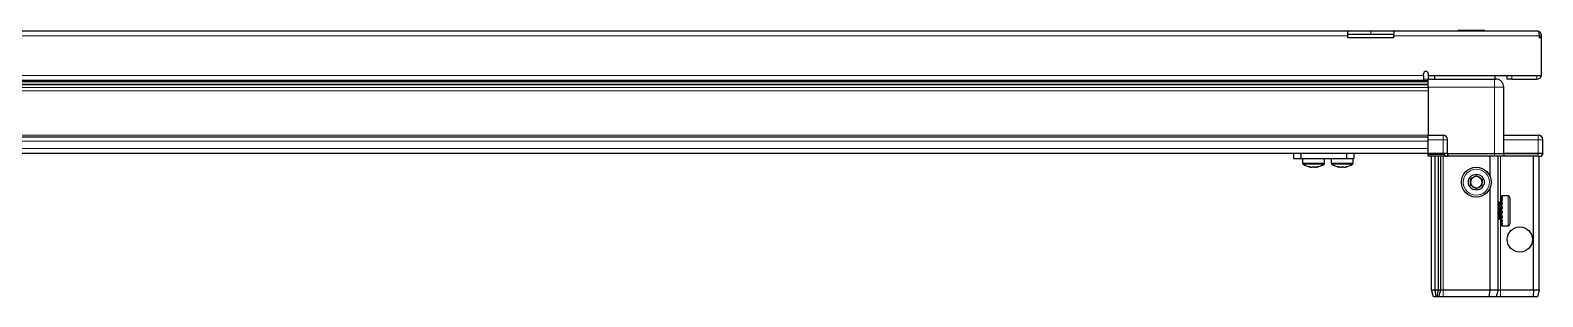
# Model space of a CAD drawing. Header units: millimetres. Extents: x 1219 to 5647, y -682 to 1991.
# Drawn here: x 2115 to 2775, y 216 to 332 of the extents above; entities that cross this region are included whole.
import ezdxf

# ---------------------------------------------------------------- set-up
doc = ezdxf.new("R2010")
doc.units = ezdxf.units.MM

msp = doc.modelspace()

# ---------------------------------------------------------------- linework, layer by layer
at = {"color": 7, "linetype": 'Continuous', "lineweight": 25}
for p, q in [((1459.66, 331.71), (2689.66, 331.71)), ((2689.66, 329.61), (2689.66, 331.71)), ((2689.66, 331.71), (2699.66, 331.71)), ((2699.66, 330.21), (2689.66, 330.21)), ((2699.66, 331.71), (2709.66, 331.71)), ((2709.66, 330.21), (2699.66, 330.21)), ((2709.66, 331.71), (2709.66, 329.61)), ((2709.66, 331.71), (2772.56, 331.71)), ((2737.72, 332.01), (2737.72, 331.71)), ((2737.72, 332.01), (2748.2, 332.01)), ((2748.2, 332.01), (2749.29, 332.01)), ((2749.29, 331.71), (2749.29, 332.01)), ((2689.66, 328.71), (2689.66, 329.61)), ((2709.66, 328.71), (2689.66, 328.71)), ((2709.66, 328.71), (2709.66, 329.61)), ((2773.16, 329.61), (2773.16, 328.71)), ((2773.16, 329.61), (2774.16, 329.61)), ((2774.16, 328.71), (2773.16, 328.71)), ((2774.16, 328.71), (2774.16, 329.61)), ((2774.16, 312.21), (2774.16, 328.71)), ((2722.66, 312.31), (2722.66, 313.06)), ((2722.66, 312.31), (2722.66, 310.21)), ((2724.66, 313.06), (2724.66, 312.21)), ((2724.66, 312.21), (2774.16, 312.21)), ((2724.66, 312.21), (2724.66, 310.71)), ((2724.66, 310.71), (2753.66, 310.71)), ((2727.41, 312.21), (2727.41, 310.71)), ((2753.91, 310.71), (2753.91, 312.21)), ((2759.16, 310.71), (2759.16, 312.21)), ((2761.16, 310.71), (2759.16, 310.71)), ((2761.16, 310.71), (2772.06, 310.71)), ((2724.66, 308.27), (1424.66, 308.27)), ((2724.66, 308.23), (1424.66, 308.23)), ((1450.78, 310.06), (2698.53, 310.06)), ((2087.16, 310.21), (2722.66, 310.21)), ((2693.16, 310.21), (2693.16, 310.06)), ((2693.27, 310.21), (2693.27, 310.06)), ((2693.45, 310.21), (2693.45, 310.06)), ((2693.96, 310.21), (2693.96, 310.06)), ((2694.35, 310.21), (2694.35, 310.06)), ((2695.2, 310.21), (2695.2, 310.06)), ((2695.77, 310.21), (2695.77, 310.06)), ((2696.89, 310.21), (2696.89, 310.06)), ((2697.57, 310.21), (2697.57, 310.06)), ((2698.44, 310.06), (2698.84, 310.06)), ((2698.84, 310.21), (2698.84, 310.06)), ((2698.84, 310.06), (2699.57, 310.06)), ((2698.84, 310.06), (2698.84, 310.06)), ((2699.1, 310.21), (2699.1, 310.06)), ((2699.57, 310.21), (2699.57, 310.06)), ((2699.57, 310.06), (2700.87, 310.06)), ((2700.78, 310.06), (2724.66, 310.06)), ((2700.87, 310.21), (2700.87, 310.06)), ((2700.96, 310.21), (2700.96, 310.06)), ((2701.59, 310.21), (2701.59, 310.06)), ((2702.78, 310.21), (2702.78, 310.06)), ((2703.41, 310.21), (2703.41, 310.06)), ((2704.39, 310.21), (2704.39, 310.06)), ((2704.87, 310.21), (2704.87, 310.06)), ((2705.54, 310.21), (2705.54, 310.06)), ((2705.81, 310.21), (2705.81, 310.06)), ((2706.11, 310.21), (2706.11, 310.06)), ((2706.16, 310.06), (2706.16, 310.21)), ((2706.16, 310.21), (2706.16, 310.06)), ((2724.66, 307.21), (2724.66, 286.21)), ((2757.66, 278.21), (2757.66, 307.21)), ((2084.66, 285.56), (2724.66, 285.56)), ((2724.66, 286.21), (2731.16, 286.21)), ((2724.66, 284.21), (2724.66, 286.21)), ((2724.66, 278.21), (2724.66, 284.21)), ((2733.16, 278.21), (2733.16, 284.21)), ((2757.66, 286.21), (2772.66, 286.21)), ((2774.66, 278.21), (2774.66, 284.21)), ((2084.66, 278.36), (2724.66, 278.36)), ((2666.01, 275.86), (2666.01, 278.36)), ((2669.01, 278.36), (2669.01, 275.86)), ((2689.21, 275.86), (2689.21, 278.36)), ((2692.21, 278.36), (2692.21, 275.86)), ((2724.66, 278.21), (2731.16, 278.21)), ((2724.66, 278.21), (2724.66, 277.87)), ((2724.66, 278.21), (2724.66, 278.21)), ((2731.16, 278.21), (2724.66, 278.21)), ((2724.66, 277.01), (2724.66, 277.87)), ((2724.66, 277.87), (2724.66, 277.87)), ((2724.66, 277.87), (2731.16, 277.87)), ((2733.16, 278.21), (2731.16, 278.21)), ((2733.16, 278.21), (2733.16, 277.01)), ((2733.16, 278.21), (2733.36, 278.21)), ((2733.36, 278.21), (2753.66, 278.21)), ((2753.66, 278.21), (2757.66, 278.21)), ((2757.66, 278.21), (2757.66, 277.01)), ((2757.66, 278.21), (2757.86, 278.21)), ((2757.86, 278.21), (2772.66, 278.21)), ((2772.66, 278.21), (2757.86, 278.21)), ((2774.66, 278.21), (2772.66, 278.21)), ((2774.16, 277.01), (2774.66, 277.87)), ((2774.66, 278.21), (2774.66, 277.87)), ((2669.01, 275.86), (2666.01, 275.86)), ((2689.21, 275.86), (2669.01, 275.86)), ((2669.86, 275.86), (2669.86, 273.95)), ((2679.36, 273.95), (2679.36, 275.86)), ((2679.41, 273.95), (2679.41, 275.86)), ((2682.36, 275.86), (2682.36, 273.95)), ((2692.21, 275.86), (2689.21, 275.86)), ((2691.86, 273.95), (2691.86, 275.86)), ((2732.48, 277.01), (2724.66, 277.01)), ((2726.16, 218.71), (2726.16, 277.01)), ((2727.66, 218.71), (2727.66, 277.01)), ((2729.16, 218.71), (2729.16, 277.01)), ((2730.16, 218.71), (2730.16, 277.01)), ((2732.48, 277.01), (2733.16, 277.01)), ((2733.36, 277.01), (2733.16, 277.01)), ((2753.66, 277.01), (2733.36, 277.01)), ((2751.66, 268.21), (2751.66, 277.01)), ((2757.66, 277.01), (2753.66, 277.01)), ((2755.16, 218.71), (2755.16, 277.01)), ((2757.86, 277.01), (2757.66, 277.01)), ((2772.66, 277.01), (2757.86, 277.01)), ((2770.66, 218.71), (2770.66, 277.01)), ((2772.66, 277.01), (2774.16, 277.01)), ((2773.16, 218.71), (2773.16, 277.01)), ((2751.66, 218.71), (2751.66, 263.21)), ((2756.66, 257.61), (2756.56, 257.61)), ((2756.56, 257.61), (2756.56, 248.81)), ((2759.56, 259.71), (2756.66, 259.71)), ((2756.66, 259.71), (2756.66, 259.7)), ((2757.16, 259.7), (2756.66, 259.7)), ((2756.66, 259.7), (2756.66, 259.62)), ((2756.66, 259.62), (2756.66, 259.27)), ((2757.16, 259.62), (2756.66, 259.62)), ((2757.16, 259.27), (2756.66, 259.27)), ((2756.66, 259.27), (2756.66, 258.97)), ((2756.66, 258.97), (2756.66, 258.26)), ((2757.16, 258.97), (2756.66, 258.97)), ((2757.16, 258.26), (2756.66, 258.26)), ((2756.66, 258.26), (2756.66, 257.76)), ((2756.66, 257.76), (2756.66, 256.74)), ((2757.16, 257.76), (2756.66, 257.76)), ((2757.16, 259.62), (2757.16, 259.7)), ((2757.16, 258.97), (2757.16, 259.27)), ((2757.16, 257.76), (2757.16, 258.26)), ((2760.36, 258.91), (2760.36, 257.42)), ((2755.19, 257.21), (2755.16, 257.21)), ((2755.67, 256.52), (2755.19, 257.21)), ((2755.19, 257.21), (2755.19, 256.17)), ((2755.19, 256.17), (2755.19, 249.21)), ((2756.16, 257.21), (2755.67, 256.52)), ((2755.67, 256.52), (2755.67, 255.66)), ((2755.67, 255.66), (2755.67, 249.9)), ((2756.16, 257.21), (2756.16, 256.17)), ((2756.16, 256.17), (2756.16, 249.21)), ((2757.16, 256.74), (2756.66, 256.74)), ((2756.66, 256.74), (2756.66, 256.1)), ((2756.66, 256.1), (2756.66, 254.88)), ((2757.16, 256.1), (2756.66, 256.1)), ((2757.16, 254.88), (2756.66, 254.88)), ((2756.66, 254.88), (2756.66, 254.34)), ((2757.16, 254.34), (2756.66, 254.34)), ((2756.66, 254.16), (2756.66, 252.86)), ((2757.16, 254.16), (2756.66, 254.16)), ((2757.16, 252.86), (2756.66, 252.86)), ((2757.16, 252.48), (2756.66, 252.48)), ((2756.66, 252.48), (2756.66, 252.13)), ((2757.16, 252.13), (2756.66, 252.13)), ((2756.66, 252.13), (2756.66, 250.87)), ((2757.16, 250.87), (2756.66, 250.87)), ((2756.66, 250.87), (2756.66, 250.2)), ((2757.16, 256.1), (2757.16, 256.74)), ((2757.16, 254.16), (2757.16, 254.88)), ((2757.16, 252.13), (2757.16, 252.86)), ((2757.16, 250.2), (2757.16, 250.87)), ((2760.36, 257.42), (2760.36, 247.51)), ((2755.16, 249.21), (2755.19, 249.21)), ((2755.19, 249.21), (2755.67, 249.9)), ((2755.67, 249.9), (2756.16, 249.21)), ((2756.56, 248.81), (2756.66, 248.81)), ((2756.66, 250.2), (2756.66, 249.11)), ((2757.16, 250.2), (2756.66, 250.2)), ((2757.16, 249.11), (2756.66, 249.11)), ((2756.66, 249.11), (2756.66, 248.57)), ((2756.66, 248.57), (2756.66, 247.75)), ((2757.16, 248.57), (2756.66, 248.57)), ((2757.16, 247.75), (2756.66, 247.75)), ((2756.66, 247.75), (2756.66, 247.39)), ((2756.66, 247.39), (2756.66, 246.93)), ((2757.16, 247.39), (2756.66, 247.39)), ((2757.16, 246.93), (2756.66, 246.93)), ((2756.66, 246.93), (2756.66, 246.78)), ((2756.66, 246.78), (2756.66, 246.71)), ((2757.16, 246.78), (2756.66, 246.78)), ((2756.66, 246.71), (2759.56, 246.71)), ((2757.16, 248.57), (2757.16, 249.11)), ((2757.16, 247.39), (2757.16, 247.75)), ((2757.16, 246.78), (2757.16, 246.93)), ((2726.16, 218.71), (2727.66, 218.71)), ((2726.96, 215.71), (2726.16, 218.71)), ((2727.66, 218.71), (2729.16, 218.71)), ((2728.11, 215.71), (2727.66, 218.71)), ((2728.61, 215.71), (2729.16, 218.71)), ((2729.16, 218.71), (2730.16, 218.71)), ((2729.35, 215.71), (2730.16, 218.71)), ((2730.16, 218.71), (2731.16, 218.71)), ((2731.16, 218.71), (2751.66, 218.71)), ((2751.32, 215.71), (2751.66, 218.71)), ((2751.66, 218.71), (2755.16, 218.71)), ((2755.16, 218.71), (2754.35, 215.71)), ((2755.16, 218.71), (2756.16, 218.71)), ((2756.16, 218.71), (2770.66, 218.71)), ((2770.66, 218.71), (2770.5, 215.71)), ((2770.66, 218.71), (2773.16, 218.71)), ((2773.16, 218.71), (2772.35, 215.71)), ((2728.11, 215.71), (2726.96, 215.71)), ((2728.61, 215.71), (2728.11, 215.71)), ((2729.35, 215.71), (2728.61, 215.71)), ((2731.16, 215.71), (2729.35, 215.71)), ((2751.32, 215.71), (2731.16, 215.71)), ((2754.35, 215.71), (2751.32, 215.71)), ((2756.16, 215.71), (2754.35, 215.71)), ((2770.5, 215.71), (2756.16, 215.71)), ((2772.35, 215.71), (2770.5, 215.71))]:
    msp.add_line(p, q, dxfattribs=at)
at = {"color": 8, "linetype": 'Continuous', "lineweight": 18}
for p, q in [((2699.66, 331.71), (2699.66, 330.21)), ((2689.66, 329.61), (1459.66, 329.61)), ((2773.16, 329.61), (2709.66, 329.61)), ((2087.16, 312.31), (2722.66, 312.31)), ((2722.66, 310.71), (2724.66, 310.71)), ((2761.16, 312.21), (2761.16, 310.71)), ((2772.06, 312.21), (2772.06, 310.71)), ((2724.66, 309.47), (1424.66, 309.47)), ((1424.66, 307.03), (2724.66, 307.03)), ((2724.66, 305.61), (1424.66, 305.61)), ((2753.66, 307.21), (2724.66, 307.21)), ((2753.66, 278.21), (2753.66, 307.21)), ((2084.66, 286.21), (2724.66, 286.21)), ((2731.16, 284.21), (2724.66, 284.21)), ((2731.16, 284.21), (2731.16, 286.21)), ((2731.16, 278.21), (2731.16, 284.21)), ((2733.16, 284.21), (2731.16, 284.21)), ((2772.66, 284.21), (2757.66, 284.21)), ((2772.66, 286.21), (2772.66, 284.21)), ((2772.66, 278.21), (2772.66, 284.21)), ((2774.66, 284.21), (2772.66, 284.21)), ((2084.66, 283.56), (2724.66, 283.56)), ((2084.66, 280.36), (2724.66, 280.36)), ((2724.66, 278.21), (2724.66, 277.87)), ((2731.16, 278.21), (2731.16, 277.87)), ((2733.36, 278.21), (2733.36, 277.01)), ((2753.66, 278.21), (2753.66, 277.01)), ((2757.86, 278.21), (2757.86, 277.01)), ((2772.66, 278.21), (2772.66, 277.01)), ((2672.07, 273.95), (2669.86, 273.95)), ((2672.17, 273.58), (2670.05, 273.58)), ((2679.36, 273.95), (2672.07, 273.95)), ((2679.16, 273.58), (2672.17, 273.58)), ((2679.21, 273.58), (2679.16, 273.58)), ((2679.41, 273.95), (2679.36, 273.95)), ((2689.86, 273.95), (2682.36, 273.95)), ((2689.75, 273.58), (2682.55, 273.58)), ((2691.66, 273.58), (2689.75, 273.58)), ((2691.86, 273.95), (2689.86, 273.95)), ((2731.16, 218.71), (2731.16, 277.01)), ((2756.16, 257.21), (2756.16, 277.01)), ((2759.56, 259.71), (2759.56, 258.02)), ((2759.56, 258.02), (2759.56, 246.71)), ((2756.16, 218.71), (2756.16, 249.21)), ((2731.16, 215.71), (2731.16, 218.71)), ((2756.16, 218.71), (2756.16, 215.71))]:
    msp.add_line(p, q, dxfattribs=at)
at = {"color": 7, "linetype": 'Continuous', "lineweight": 25}
for centre, radius in [((2745.66, 265.71), 6.5), ((2745.66, 265.71), 3.46), ((2764.66, 240.71), 5.5)]:
    msp.add_circle(centre, radius, dxfattribs=at)
at = {"color": 8, "linetype": 'Continuous', "lineweight": 18}
msp.add_circle((2745.66, 265.71), 5.7, dxfattribs=at)
at = {"color": 7, "linetype": 'Continuous', "lineweight": 25}
for centre, radius, start, end in [((2723.66, 313.06), 1, 0, 180), ((2772.06, 312.81), 2.1, 270, 343.39845), ((2731.16, 284.21), 2, 0, 90), ((2772.66, 284.21), 2, 0, 90), ((2670.31, 273.95), 0.45, 180, 235.28209), ((2674.61, 280.16), 8, 235.28209, 259.05401), ((2674.61, 280.16), 8, 280.84597, 304.71791), ((2674.66, 280.16), 8, 280.92113, 304.71791), ((2678.91, 273.95), 0.45, 304.71791, 0), ((2678.96, 273.95), 0.45, 304.71791, 0), ((2682.81, 273.95), 0.45, 180, 235.28209), ((2687.11, 280.16), 8, 235.28209, 258.92302), ((2687.11, 280.16), 8, 280.93918, 304.71791), ((2691.41, 273.95), 0.45, 304.71791, 0), ((2745.66, 265.71), 2.5, 118.29497, 178.29497), ((2745.66, 265.71), 2.5, 178.29497, 238.29497), ((2745.66, 265.71), 2.5, 58.29497, 118.29497), ((2745.66, 265.71), 2.5, 298.29497, 358.29497), ((2745.66, 265.71), 2.5, 358.29497, 58.29497), ((2745.66, 265.71), 2.5, 238.29497, 298.29497), ((2756.16, 257.61), 0.4, 270, 360), ((2759.56, 258.91), 0.8, 0, 90), ((2756.16, 248.81), 0.4, 0, 90), ((2759.56, 247.51), 0.8, 270, 360)]:
    msp.add_arc(centre, radius, start, end, dxfattribs=at)
msp.add_ellipse((2731.16, 274.41), major_axis=(0, 3.46), ratio=0.57735, start_param=5.560451, end_param=6.283185, dxfattribs=at)
for points, knots in [([(2772.56, 331.71), (2772.6, 331.68), (2772.69, 331.63), (2772.83, 331.24), (2772.96, 330.68), (2773.07, 330.1), (2773.13, 329.73), (2773.16, 329.61)], [0, 0, 0, 0, 0.2302553, 0.4485219, 0.6667858, 0.8850496, 1, 1, 1, 1]), ([(2774.16, 329.61), (2774.13, 329.86), (2774.08, 330.36), (2773.68, 330.99), (2773.2, 331.42), (2772.83, 331.54), (2772.69, 331.58)], [0, 0, 0, 0, 0.286711, 0.558494, 0.830274, 1, 1, 1, 1]), ([(2724.66, 307.21), (2724.66, 307.6), (2724.66, 308.39), (2724.66, 309.44), (2724.66, 310.23), (2724.66, 310.65), (2724.66, 310.69), (2724.66, 310.71)], [0, 0, 0, 0, 0.214694, 0.429388, 0.644082, 0.858775, 1, 1, 1, 1]), ([(2753.66, 310.71), (2753.72, 310.71), (2753.85, 310.71), (2754.02, 310.71), (2754.13, 310.71), (2754.15, 310.71), (2754.16, 310.71)], [0, 0, 0, 0, 0.249394, 0.500333, 0.750167, 1, 1, 1, 1]), ([(2757.66, 307.21), (2757.61, 307.65), (2757.54, 308.33), (2757.1, 309.14), (2756.65, 309.7), (2756.09, 310.15), (2755.27, 310.59), (2754.6, 310.66), (2754.16, 310.71)], [0, 0, 0, 0, 0.239457, 0.368361, 0.5, 0.631639, 0.760543, 1, 1, 1, 1]), ([(2673.09, 272.3), (2673.08, 272.31), (2673.05, 272.31), (2672.84, 272.38), (2672.67, 272.44), (2672.62, 272.47), (2672.61, 272.48), (2672.61, 272.48), (2672.62, 272.48), (2672.64, 272.48), (2672.69, 272.47), (2672.91, 272.42), (2673.24, 272.35), (2673.62, 272.3), (2673.9, 272.3), (2674.16, 272.33), (2674.3, 272.4), (2674.43, 272.47), (2674.48, 272.48), (2674.5, 272.48), (2674.52, 272.48), (2674.55, 272.48), (2674.59, 272.47), (2674.71, 272.43), (2674.87, 272.35), (2675.12, 272.3), (2675.47, 272.3), (2675.85, 272.35), (2676.18, 272.41), (2676.41, 272.47), (2676.49, 272.48), (2676.51, 272.48), (2676.52, 272.48), (2676.52, 272.48), (2676.5, 272.46), (2676.34, 272.38), (2676.1, 272.3), (2676.11, 272.3), (2676.12, 272.3)], [0, 0, 0, 0, 0.0245191, 0.1059739, 0.1338421, 0.1478185, 0.1535531, 0.1564027, 0.1592796, 0.1617801, 0.1664773, 0.1816483, 0.2541107, 0.3009981, 0.3355791, 0.3791917, 0.4620214, 0.4826759, 0.486455, 0.4902707, 0.4928167, 0.4953568, 0.4997844, 0.513427, 0.5769545, 0.6409725, 0.679017, 0.7313711, 0.7890832, 0.8180386, 0.8216661, 0.824546, 0.8274502, 0.8308045, 0.8371581, 0.8638539, 0.9698659, 1, 1, 1, 1]), ([(2685.57, 272.31), (2685.59, 272.3), (2685.64, 272.3), (2685.59, 272.32), (2685.46, 272.37), (2685.35, 272.42), (2685.31, 272.44), (2685.28, 272.46), (2685.26, 272.47), (2685.26, 272.48), (2685.27, 272.48), (2685.27, 272.48), (2685.27, 272.48)], [0, 0, 0, 0, 0.117513, 0.319182, 0.655587, 0.780657, 0.858887, 0.909792, 0.960055, 0.979586, 0.994792, 1, 1, 1, 1]), ([(2685.27, 272.48), (2685.28, 272.48), (2685.29, 272.48), (2685.33, 272.47), (2685.49, 272.44), (2685.77, 272.37), (2686.13, 272.32), (2686.46, 272.3), (2686.79, 272.31), (2687, 272.38), (2687.16, 272.44), (2687.23, 272.47), (2687.28, 272.48), (2687.31, 272.48), (2687.33, 272.48), (2687.35, 272.48), (2687.39, 272.47), (2687.5, 272.42), (2687.61, 272.35), (2687.81, 272.3), (2688.05, 272.3), (2688.44, 272.33), (2688.8, 272.4), (2689.06, 272.47), (2689.13, 272.48), (2689.15, 272.48), (2689.16, 272.48), (2689.16, 272.48), (2689.15, 272.47), (2689.05, 272.43), (2688.83, 272.35), (2688.62, 272.3), (2688.61, 272.3), (2688.61, 272.3)], [0, 0, 0, 0, 0.003351, 0.008063, 0.021119, 0.079476, 0.149012, 0.192992, 0.237333, 0.333888, 0.366922, 0.38349, 0.390287, 0.393665, 0.397075, 0.40004, 0.405607, 0.423591, 0.509487, 0.565066, 0.606058, 0.657756, 0.755941, 0.780424, 0.784904, 0.789427, 0.792445, 0.795456, 0.800704, 0.816876, 0.89218, 0.968066, 1, 1, 1, 1]), ([(2743.12, 264.34), (2743.13, 264.86), (2743.16, 265.82), (2743.19, 266.78), (2743.2, 267.23)], [0, 0, 0, 0, 0.5346859, 1, 1, 1, 1]), ([(2745.57, 262.82), (2745.28, 263), (2744.58, 263.44), (2743.73, 263.96), (2743.22, 264.27), (2743.12, 264.34)], [0, 0, 0, 0, 0.362901, 0.866875, 1, 1, 1, 1]), ([(2743.2, 267.23), (2743.66, 267.47), (2744.5, 267.93), (2745.35, 268.38), (2745.74, 268.59)], [0, 0, 0, 0, 0.534686, 1, 1, 1, 1]), ([(2748.11, 264.19), (2747.66, 263.95), (2746.81, 263.49), (2745.96, 263.04), (2745.57, 262.82)], [0, 0, 0, 0, 0.534686, 1, 1, 1, 1]), ([(2745.74, 268.59), (2745.85, 268.53), (2746.36, 268.21), (2747.21, 267.69), (2747.91, 267.26), (2748.2, 267.08)], [0, 0, 0, 0, 0.1331247, 0.6370994, 1, 1, 1, 1]), ([(2748.2, 267.08), (2748.18, 266.56), (2748.16, 265.6), (2748.13, 264.64), (2748.11, 264.19)], [0, 0, 0, 0, 0.534686, 1, 1, 1, 1])]:
    msp.add_open_spline(points, degree=3, knots=knots, dxfattribs=at)
at = {"color": 8, "linetype": 'Continuous', "lineweight": 18}
msp.add_open_spline([(2753.66, 307.21), (2753.66, 307.65), (2753.66, 308.33), (2753.66, 309.14), (2753.66, 309.7), (2753.66, 310.15), (2753.66, 310.59), (2753.66, 310.66), (2753.66, 310.71)], degree=3, knots=[0, 0, 0, 0, 0.239457, 0.368361, 0.5, 0.631639, 0.760543, 1, 1, 1, 1], dxfattribs=at)
msp.add_open_spline([(2757.66, 307.21), (2757.6, 307.21), (2757.48, 307.21), (2756.55, 307.21), (2755.23, 307.21), (2754.18, 307.21), (2753.66, 307.21)], degree=3, dxfattribs=at)

doc.saveas('drawing.dxf')
